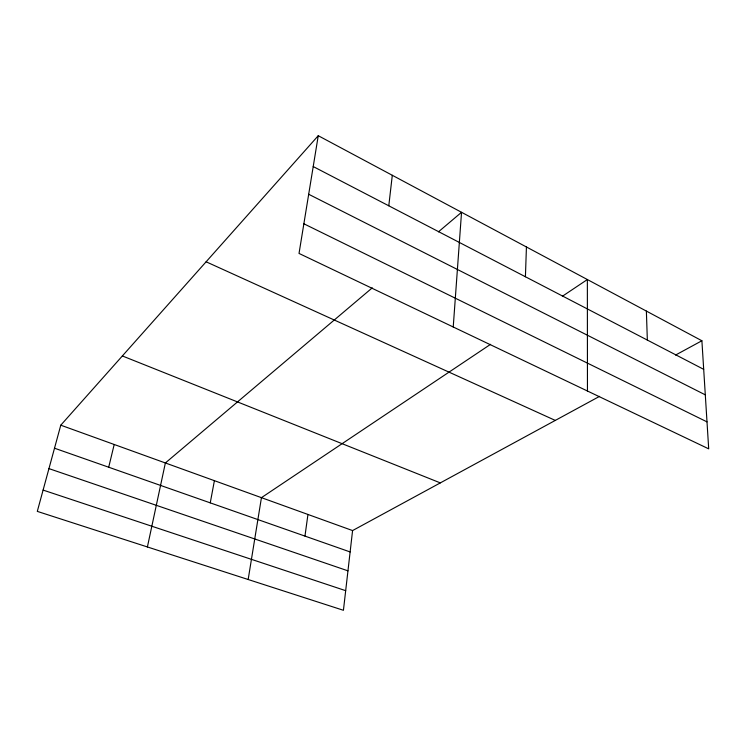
<?xml version="1.0" encoding="UTF-8"?>
<svg xmlns="http://www.w3.org/2000/svg" width="746" height="746" viewBox="0 0 746 746"><rect width="100%" height="100%" fill="white"/><g stroke="black" fill="none" stroke-linecap="round" stroke-linejoin="round"><path stroke-width="1.12" d="M525.417 276.757L526.434 246.973M453.232 326.99L461.541 212.293L438.443 231.847M599.597 396.34L352.578 530.574L343.43 610.293L37.3 511.383L60.78 425.192L318.253 135.707L701.893 340.754L708.7 448.85L299.025 253.435L318.253 135.707M388.787 205.793L392.303 175.282M304.965 536.094L307.949 514.46M248.166 579.511L261.445 497.666L490.579 344.316M210.251 502.86L214.4 480.676M147.4 546.958L165.37 462.968L372.263 287.853M108.702 467.22L114.203 444.485M562.391 296.255L587.363 279.545L587.456 391.016M675.568 355.059L701.893 340.754M43.1 490.085L345.678 590.673M48.947 468.609L347.953 570.839M54.505 448.206L350.126 551.947M60.78 425.192L352.578 530.574M122.363 355.954L440.327 482.895M206.11 261.79L555.294 420.418M303.864 223.781L707.003 421.872M308.685 194.258L705.296 394.848M313.217 166.554L703.692 369.335M646.372 311.082L647.341 340.073"/></g></svg>
